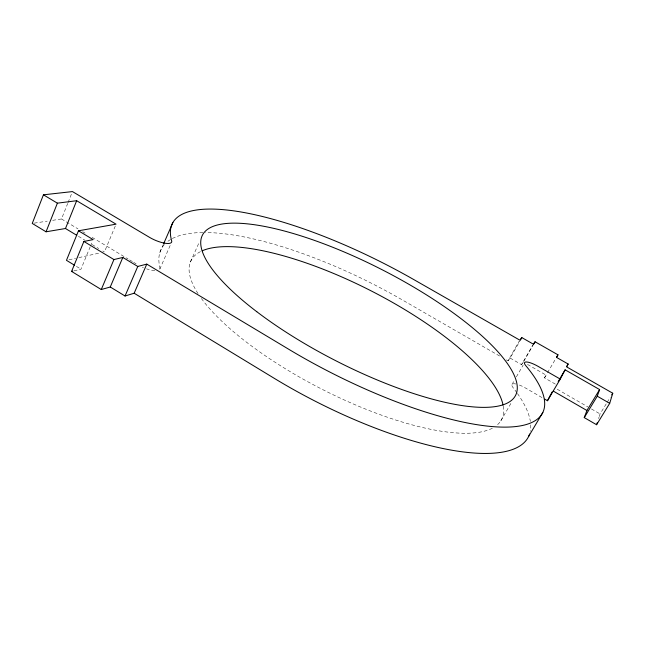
<?xml version="1.0" encoding="UTF-8"?>
<svg xmlns="http://www.w3.org/2000/svg" width="645" height="645" viewBox="0 0 645 645"><rect width="100%" height="100%" fill="white"/><g stroke="black" fill="none" stroke-linecap="round" stroke-linejoin="round"><path stroke-width="0.48" stroke-dasharray="3.23 2.42" d="M598.576 418.565L599.012 417.226M599.221 416.557L600.076 413.929L606.663 403.165M52.64 220.324L61.501 218.969L67.709 203.449M68.072 202.538L72.087 192.492M73.965 270.844L80.972 269.167L90.115 247.011M90.502 246.084L92.404 241.472M115.278 226.024L104.426 251.977L102.789 250.994M159.855 252.501L163.37 244.431M159.775 269.167L170.804 244.028M190.356 262.112L199.329 242.052M506.317 359.878L507.986 360.845L519.306 340.995M507.986 360.845L510.147 358.088L519.878 341.012M510.147 358.088L521.539 364.643L532.843 345.011M523.877 361.208L533.117 345.148M512.001 384.452L514.428 380.244M516.363 376.874L523.151 365.094M500.754 420.951L511.767 401.94M555.313 384.089L544.485 377.857L546.097 375.108L526.215 363.683M544.485 377.857L547.089 373.423M547.484 372.737L555.506 359.055M607.171 402.335L610.218 397.368M521.539 364.643L523.28 362.216M68.983 259.774L75.586 258.322M78.843 257.605L99.935 252.961M34.161 223.146L47.206 221.154M499.617 356.016L402.843 300.223A206.198 65.298 27.1 0 0 205.368 232.522M557.232 389.233L587.861 406.89M591.449 408.962L600.076 413.929M541.945 397.546L525.449 387.984A13.279 3.709 29.9 0 0 518.475 384.718M61.501 218.969L77.964 228.862M82.689 231.7L85.051 233.119M92.162 237.392L128.032 258.959M129.645 259.919L132.862 261.854M133.668 262.338L136.087 263.789M78.392 236.288L84.874 240.198M92.187 244.6L98.709 248.527M76.433 266.393L80.972 269.167M164.37 244.528A206.198 65.298 27.1 0 0 159.912 267.731A15.811 5.152 23 0 1 158.952 269.981M167.934 241.278A206.198 65.298 27.1 0 1 171.538 238.964M172.32 238.545A206.198 65.298 27.1 0 1 204.401 232.514M516.927 392.789A206.198 65.298 27.1 0 0 512.977 387.508A13.279 3.709 29.9 0 1 515.798 383.969M517.459 393.531A206.198 65.298 27.1 0 1 530.359 421.411M530.73 424.894A206.198 65.298 27.1 0 1 530.311 431.279M154.808 270.618A15.811 5.152 23 0 1 146.552 268.844M143.408 267.643A15.811 5.152 23 0 1 142.384 267.199M503.269 406.189A174.432 54.97 27.1 0 1 497.327 424.87M492.361 428.207A174.432 54.97 27.1 0 1 347.486 401.416A174.432 54.97 27.1 0 1 201.208 298.224M198.023 293.572A174.432 54.97 27.1 0 1 200.466 251.631"/><path stroke-width="0.97" d="M560.158 378.212L565.109 369.835L599.616 389.572L586.91 410.502L584.257 417.605L596.577 424.732L609.702 403.335L612.75 393.224L566.649 366.892L568.148 364.022L556.49 357.37L557.981 354.823L535.068 341.769L533.334 344.156L521.829 337.593L519.797 340.133L413.687 279.519A207.932 60.662 27.1 0 0 171.675 240.883A15.956 4.797 23.4 0 1 165.031 243.238A15.956 4.797 23.4 0 1 149.503 237.344L72.45 191.581L43.433 194.822L32.25 223.436L46.045 231.797L65.484 228.507L76.771 235.312M596.577 424.732L596.802 424.039M597.028 423.338L597.254 422.644M584.257 417.605L597.262 396.199L599.616 389.572M46.045 231.797L57.389 203.167L76.658 200.716L116.052 224.17L78.48 230.789L66.467 260.322L74.618 265.288M65.484 228.507L76.658 200.716M529.593 434.021A206.198 65.298 27.1 0 1 274.577 378.518L134.16 293.225L125.041 296.007L110.263 287.001L101.273 289.541L71.595 271.408L83.882 241.44L93.162 239.626L78.48 230.789M101.273 289.541L113.931 259.556L122.816 257.452L137.772 266.45L146.778 264.119L288.96 349.397A207.932 60.662 27.1 0 0 495.046 426.788A207.932 60.662 27.1 0 0 525.675 365.497A13.384 3.435 29.7 0 1 526.731 361.99A13.384 3.435 29.7 0 1 538.035 366.336L560.271 379.099L547.468 400.747L544.702 399.15M110.263 287.001L122.816 257.452M125.041 296.007L137.772 266.45M134.16 293.225L146.778 264.119M163.669 243.681L172.876 222.573M560.271 379.099L565.109 369.835M547.468 400.747L550.798 394.426M551.128 393.813L551.451 393.2M551.773 392.587L552.096 391.983M520.37 340.157L521.829 337.593M533.609 344.301L535.068 341.769M556.498 357.362L557.981 354.823M566.632 366.578L568.148 364.022M558.175 381.558L559.167 379.881M528.521 436.617L542.832 412.461M611.734 394.885L612.75 393.224M71.595 271.408L72.78 271.126M597.262 396.199L609.702 403.335M553.442 391.176L586.91 410.502M43.433 194.822L57.389 203.167M83.882 241.44L113.931 259.556M202.304 250.76A174.432 54.97 27.1 0 1 372.028 291.33A174.432 54.97 27.1 0 1 503.076 405.157M256.766 311.696A175.883 51.06 27.1 0 0 514.774 396.748A175.883 51.06 27.1 0 0 305.456 237.32A175.883 51.06 27.1 0 0 256.766 311.696"/></g></svg>
